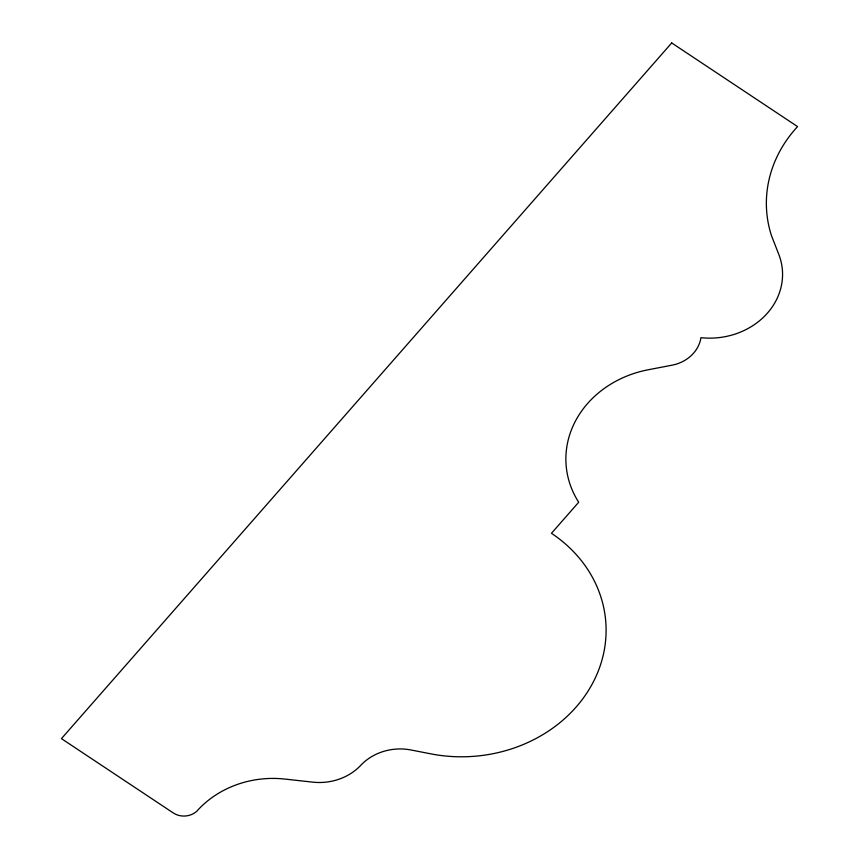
<?xml version="1.0" encoding="UTF-8"?>
<svg xmlns="http://www.w3.org/2000/svg" width="859" height="859" viewBox="0 0 859 859"><rect width="100%" height="100%" fill="white"/><g stroke="black" fill="none" stroke-linecap="round" stroke-linejoin="round"><path stroke-width="1.29" d="M671.706 42.95L61.44 738.633L173.314 812.968A17.738 15.505 -4.2 0 0 196.722 811.326A94.544 82.614 -4.2 0 1 284.576 779.049L312.912 782.152A52.592 45.956 -4.2 0 0 361.081 764.982A50.123 43.798 -4.2 0 1 410.999 749.982L430.799 753.848A141.918 124.007 -4.2 0 0 591.98 684.462A141.918 124.007 -4.2 0 0 551.457 533.31L578.698 502.247A102.479 89.54 -4.2 0 1 648.169 369.778L672.006 365.193A36.411 31.815 -4.2 0 0 700.933 337.673A71.512 62.482 -4.2 0 0 778.78 254.35L771.414 235.473A137.161 119.852 -4.2 0 1 797.56 126.584L671.706 42.95"/></g></svg>
